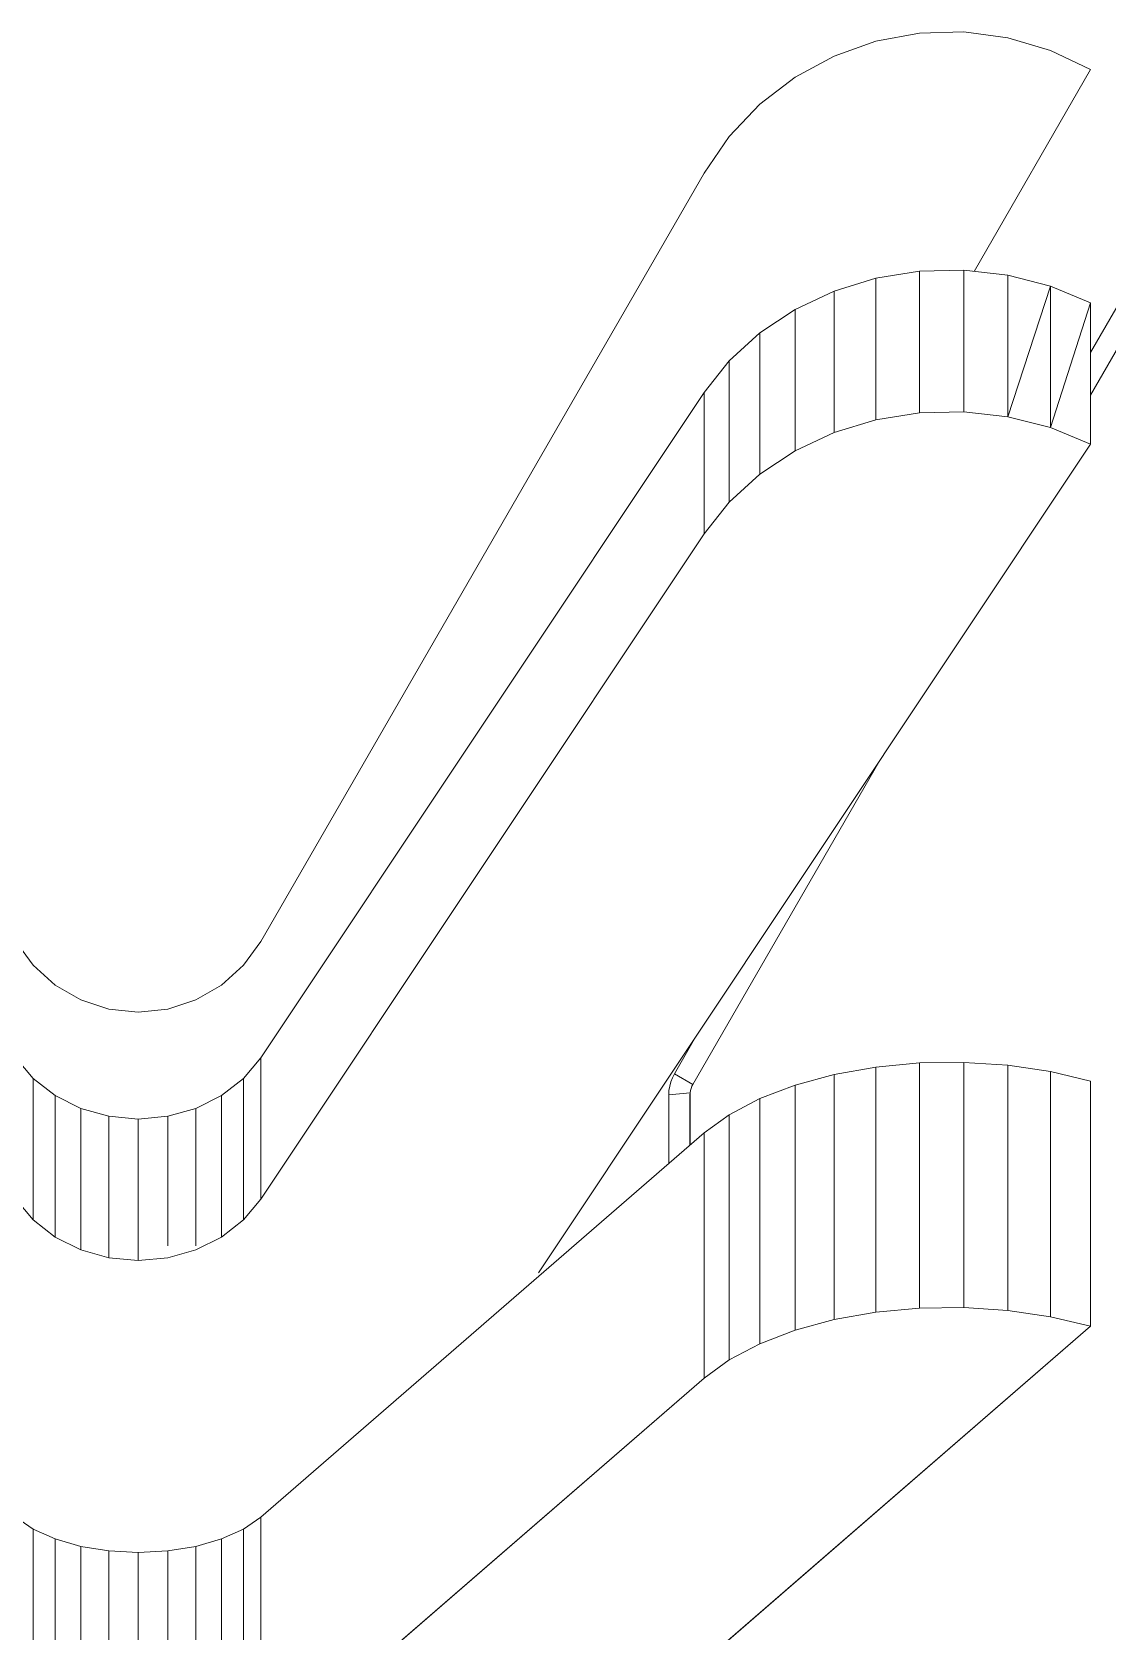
# Model space of a CAD drawing. Header units: centimetres. Extents: x 710 to 12582, y -437 to 1921.
# Drawn here: x 3517.56 to 3523.95, y 177.49 to 186.98 of the extents above; entities that cross this region are included whole.
import ezdxf

# ---------------------------------------------------------------- set-up
doc = ezdxf.new("R2010")
doc.units = ezdxf.units.CM
doc.layers.add('G-IMPT', color=7, linetype='Continuous', lineweight=9)
doc.layers.add('M-EQPM', color=7, linetype='Continuous', lineweight=9)

# ---------------------------------------------------------------- blocks, each defined once
blk = doc.blocks.new('EQ-01-014 - EQ-01-014_dwg_Agrupar_86-1513471-Sección 4')
at = {"layer": 'G-IMPT'}
for p, q in [((3522.3273, 186.8395), (3522.5758, 186.9275)), ((3522.3273, 186.8395), (3522.5758, 186.9275)), ((3522.5758, 186.9275), (3522.835, 186.9756)), ((3522.5758, 186.9275), (3522.835, 186.9756)), ((3522.835, 186.9756), (3523.0985, 186.9825)), ((3523.0985, 186.9825), (3522.835, 186.9756)), ((3523.0985, 186.9825), (3523.3599, 186.9481)), ((3523.3599, 186.9481), (3523.0985, 186.9825)), ((3523.0985, 186.9825), (3523.3599, 186.9481)), ((3523.3599, 186.9481), (3523.6126, 186.8732)), ((3523.6126, 186.8732), (3523.3599, 186.9481)), ((3523.3599, 186.9481), (3523.6126, 186.8732)), ((3522.0956, 186.7137), (3522.3273, 186.8395)), ((3522.0956, 186.7137), (3522.3273, 186.8395)), ((3523.8506, 186.7597), (3523.6126, 186.8732)), ((3523.8506, 186.7597), (3523.6126, 186.8732)), ((3523.6126, 186.8732), (3523.8506, 186.7597)), ((3523.8506, 186.7597), (3523.6126, 186.8732)), ((3521.8864, 186.5532), (3522.0956, 186.7137)), ((3521.8864, 186.5532), (3522.0956, 186.7137)), ((3523.159, 185.5619), (3523.8506, 186.7597)), ((3523.8506, 186.7597), (3523.159, 185.5619)), ((3521.705, 186.362), (3521.8864, 186.5532)), ((3521.8864, 186.5532), (3521.705, 186.362)), ((3521.5557, 186.1448), (3521.705, 186.362)), ((3521.5557, 186.1448), (3521.705, 186.362)), ((3518.9231, 181.5851), (3521.5557, 186.1448)), ((3518.9231, 181.5851), (3521.5557, 186.1448)), ((3517.4682, 181.5851), (3517.5714, 181.443)), ((3518.8199, 181.443), (3518.9231, 181.5851)), ((3518.8199, 181.443), (3518.9231, 181.5851)), ((3517.5714, 181.443), (3517.7019, 181.3255)), ((3518.6894, 181.3255), (3518.8199, 181.443)), ((3518.6894, 181.3255), (3518.8199, 181.443)), ((3517.7019, 181.3255), (3517.854, 181.2377)), ((3518.5373, 181.2377), (3518.6894, 181.3255)), ((3518.5373, 181.2377), (3518.6894, 181.3255)), ((3517.854, 181.2377), (3518.021, 181.1834)), ((3518.3703, 181.1834), (3518.5373, 181.2377)), ((3518.3703, 181.1834), (3518.5373, 181.2377)), ((3518.021, 181.1834), (3518.1956, 181.1651)), ((3518.1956, 181.1651), (3518.3703, 181.1834))]:
    blk.add_line(p, q, dxfattribs=at)
at = {"layer": 'G-IMPT', "flags": 128}
for points in [[(3523.159, 185.5619), (3523.8506, 186.7597), (3523.6126, 186.8732), (3523.3599, 186.9481), (3523.0985, 186.9825), (3522.835, 186.9756), (3522.5758, 186.9275), (3522.3273, 186.8395), (3522.0956, 186.7137), (3521.8864, 186.5532), (3521.705, 186.362), (3521.5557, 186.1448), (3518.9231, 181.5851), (3518.8199, 181.443), (3518.6894, 181.3255), (3518.5373, 181.2377), (3518.3703, 181.1834), (3518.1956, 181.1651), (3518.021, 181.1834), (3517.854, 181.2377), (3517.7019, 181.3255), (3517.5714, 181.443), (3517.4682, 181.5851)], [(3523.6126, 186.8732), (3523.3599, 186.9481), (3523.0985, 186.9825)], [(3523.0985, 186.9825), (3523.3599, 186.9481), (3523.6126, 186.8732), (3523.8506, 186.7597)], [(3514.8356, 186.1448), (3517.4682, 181.5851), (3517.5714, 181.443), (3517.7019, 181.3255)], [(3518.3703, 181.1834), (3518.1956, 181.1651), (3518.021, 181.1834), (3517.854, 181.2377), (3517.7019, 181.3255)]]:
    blk.add_lwpolyline(points, dxfattribs=at)
blk = doc.blocks.new('EQ-01-014 - EQ-01-014_dwg_Agrupar_88-1513473-Sección 4')
at = {"layer": 'G-IMPT'}
for p, q in [((3523.0985, 186.9825), (3523.3599, 186.9481)), ((3523.3599, 186.9481), (3523.0985, 186.9825)), ((3523.0985, 186.9825), (3523.3599, 186.9481)), ((3523.3599, 186.9481), (3523.6126, 186.8732)), ((3523.6126, 186.8732), (3523.3599, 186.9481)), ((3523.3599, 186.9481), (3523.6126, 186.8732)), ((3523.8506, 186.7597), (3523.6126, 186.8732)), ((3523.8506, 186.7597), (3523.6126, 186.8732)), ((3523.6126, 186.8732), (3523.8506, 186.7597)), ((3523.8506, 186.7597), (3523.6126, 186.8732))]:
    blk.add_line(p, q, dxfattribs=at)
at = {"layer": 'G-IMPT', "flags": 128}
for points in [[(3523.8506, 186.7597), (3523.6126, 186.8732), (3523.3599, 186.9481), (3523.0985, 186.9825)], [(3523.6126, 186.8732), (3523.3599, 186.9481), (3523.0985, 186.9825)], [(3523.0985, 186.9825), (3523.3599, 186.9481), (3523.6126, 186.8732), (3523.8506, 186.7597)]]:
    blk.add_lwpolyline(points, dxfattribs=at)
blk = doc.blocks.new('EQ-01-014 - EQ-01-014_dwg_Agrupar_90-1513475-Sección 4')
at = {"layer": 'G-IMPT'}
for p, q in [((3523.0985, 186.9825), (3523.3599, 186.9481)), ((3523.3599, 186.9481), (3523.0985, 186.9825)), ((3523.0985, 186.9825), (3523.3599, 186.9481)), ((3523.3599, 186.9481), (3523.6126, 186.8732)), ((3523.6126, 186.8732), (3523.3599, 186.9481)), ((3523.3599, 186.9481), (3523.6126, 186.8732)), ((3523.8506, 186.7597), (3523.6126, 186.8732)), ((3523.8506, 186.7597), (3523.6126, 186.8732)), ((3523.6126, 186.8732), (3523.8506, 186.7597)), ((3523.8506, 186.7597), (3523.6126, 186.8732))]:
    blk.add_line(p, q, dxfattribs=at)
at = {"layer": 'G-IMPT', "flags": 128}
for points in [[(3523.8506, 186.7597), (3523.6126, 186.8732), (3523.3599, 186.9481), (3523.0985, 186.9825)], [(3523.6126, 186.8732), (3523.3599, 186.9481), (3523.0985, 186.9825)], [(3523.0985, 186.9825), (3523.3599, 186.9481), (3523.6126, 186.8732), (3523.8506, 186.7597)]]:
    blk.add_lwpolyline(points, dxfattribs=at)
blk = doc.blocks.new('EQ-01-014 - EQ-01-014_dwg_Agrupar_92-1513477-Sección 4')
at = {"layer": 'G-IMPT'}
for p, q in [((3523.0985, 186.9825), (3523.3599, 186.9481)), ((3523.3599, 186.9481), (3523.0985, 186.9825)), ((3523.0985, 186.9825), (3523.3599, 186.9481)), ((3523.3599, 186.9481), (3523.6126, 186.8732)), ((3523.6126, 186.8732), (3523.3599, 186.9481)), ((3523.3599, 186.9481), (3523.6126, 186.8732)), ((3523.8506, 186.7597), (3523.6126, 186.8732)), ((3523.8506, 186.7597), (3523.6126, 186.8732)), ((3523.6126, 186.8732), (3523.8506, 186.7597)), ((3523.8506, 186.7597), (3523.6126, 186.8732))]:
    blk.add_line(p, q, dxfattribs=at)
at = {"layer": 'G-IMPT', "flags": 128}
for points in [[(3523.8506, 186.7597), (3523.6126, 186.8732), (3523.3599, 186.9481), (3523.0985, 186.9825)], [(3523.6126, 186.8732), (3523.3599, 186.9481), (3523.0985, 186.9825)], [(3523.0985, 186.9825), (3523.3599, 186.9481), (3523.6126, 186.8732), (3523.8506, 186.7597)]]:
    blk.add_lwpolyline(points, dxfattribs=at)
blk = doc.blocks.new('EQ-01-014 - EQ-01-014_dwg_Agrupar_94-1513479-Sección 4')
at = {"layer": 'G-IMPT'}
for p, q in [((3523.0985, 186.9825), (3523.3599, 186.9481)), ((3523.3599, 186.9481), (3523.0985, 186.9825)), ((3523.0985, 186.9825), (3523.3599, 186.9481)), ((3523.3599, 186.9481), (3523.6126, 186.8732)), ((3523.6126, 186.8732), (3523.3599, 186.9481)), ((3523.3599, 186.9481), (3523.6126, 186.8732)), ((3523.8506, 186.7597), (3523.6126, 186.8732)), ((3523.8506, 186.7597), (3523.6126, 186.8732)), ((3523.6126, 186.8732), (3523.8506, 186.7597)), ((3523.8506, 186.7597), (3523.6126, 186.8732))]:
    blk.add_line(p, q, dxfattribs=at)
at = {"layer": 'G-IMPT', "flags": 128}
for points in [[(3523.8506, 186.7597), (3523.6126, 186.8732), (3523.3599, 186.9481), (3523.0985, 186.9825)], [(3523.6126, 186.8732), (3523.3599, 186.9481), (3523.0985, 186.9825)], [(3523.0985, 186.9825), (3523.3599, 186.9481), (3523.6126, 186.8732), (3523.8506, 186.7597)]]:
    blk.add_lwpolyline(points, dxfattribs=at)
blk = doc.blocks.new('EQ-01-014 - EQ-01-014_dwg_Agrupar_96-1513481-Sección 4')
at = {"layer": 'G-IMPT'}
for p, q in [((3523.0985, 186.9825), (3523.3599, 186.9481)), ((3523.3599, 186.9481), (3523.0985, 186.9825)), ((3523.0985, 186.9825), (3523.3599, 186.9481)), ((3523.3599, 186.9481), (3523.6126, 186.8732)), ((3523.6126, 186.8732), (3523.3599, 186.9481)), ((3523.3599, 186.9481), (3523.6126, 186.8732)), ((3523.8506, 186.7597), (3523.6126, 186.8732)), ((3523.8506, 186.7597), (3523.6126, 186.8732)), ((3523.6126, 186.8732), (3523.8506, 186.7597)), ((3523.8506, 186.7597), (3523.6126, 186.8732))]:
    blk.add_line(p, q, dxfattribs=at)
at = {"layer": 'G-IMPT', "flags": 128}
for points in [[(3523.8506, 186.7597), (3523.6126, 186.8732), (3523.3599, 186.9481), (3523.0985, 186.9825)], [(3523.6126, 186.8732), (3523.3599, 186.9481), (3523.0985, 186.9825)], [(3523.0985, 186.9825), (3523.3599, 186.9481), (3523.6126, 186.8732), (3523.8506, 186.7597)]]:
    blk.add_lwpolyline(points, dxfattribs=at)
blk = doc.blocks.new('EQ-01-014 - EQ-01-014_dwg_Agrupar_98-1513483-Sección 4')
at = {"layer": 'G-IMPT'}
for p, q in [((3523.0985, 186.9825), (3523.3599, 186.9481)), ((3523.3599, 186.9481), (3523.0985, 186.9825)), ((3523.0985, 186.9825), (3523.3599, 186.9481)), ((3523.3599, 186.9481), (3523.6126, 186.8732)), ((3523.6126, 186.8732), (3523.3599, 186.9481)), ((3523.3599, 186.9481), (3523.6126, 186.8732)), ((3523.8506, 186.7597), (3523.6126, 186.8732)), ((3523.8506, 186.7597), (3523.6126, 186.8732)), ((3523.6126, 186.8732), (3523.8506, 186.7597)), ((3523.8506, 186.7597), (3523.6126, 186.8732))]:
    blk.add_line(p, q, dxfattribs=at)
at = {"layer": 'G-IMPT', "flags": 128}
for points in [[(3523.8506, 186.7597), (3523.6126, 186.8732), (3523.3599, 186.9481), (3523.0985, 186.9825)], [(3523.6126, 186.8732), (3523.3599, 186.9481), (3523.0985, 186.9825)], [(3523.0985, 186.9825), (3523.3599, 186.9481), (3523.6126, 186.8732), (3523.8506, 186.7597)]]:
    blk.add_lwpolyline(points, dxfattribs=at)
blk = doc.blocks.new('EQ-01-014 - EQ-01-014_dwg_Agrupar_100-1513485-Sección 4')
at = {"layer": 'G-IMPT'}
for p, q in [((3523.0985, 186.9825), (3523.3599, 186.9481)), ((3523.3599, 186.9481), (3523.0985, 186.9825)), ((3523.0985, 186.9825), (3523.3599, 186.9481)), ((3523.3599, 186.9481), (3523.6126, 186.8732)), ((3523.6126, 186.8732), (3523.3599, 186.9481)), ((3523.3599, 186.9481), (3523.6126, 186.8732)), ((3523.8506, 186.7597), (3523.6126, 186.8732)), ((3523.8506, 186.7597), (3523.6126, 186.8732)), ((3523.6126, 186.8732), (3523.8506, 186.7597)), ((3523.8506, 186.7597), (3523.6126, 186.8732))]:
    blk.add_line(p, q, dxfattribs=at)
at = {"layer": 'G-IMPT', "flags": 128}
for points in [[(3523.8506, 186.7597), (3523.6126, 186.8732), (3523.3599, 186.9481), (3523.0985, 186.9825)], [(3523.6126, 186.8732), (3523.3599, 186.9481), (3523.0985, 186.9825)], [(3523.0985, 186.9825), (3523.3599, 186.9481), (3523.6126, 186.8732), (3523.8506, 186.7597)]]:
    blk.add_lwpolyline(points, dxfattribs=at)
blk = doc.blocks.new('EQ-01-014 - EQ-01-014_dwg_Agrupar_102-1513487-Sección 4')
at = {"layer": 'G-IMPT'}
for p, q in [((3523.0985, 186.9825), (3523.3599, 186.9481)), ((3523.3599, 186.9481), (3523.0985, 186.9825)), ((3523.0985, 186.9825), (3523.3599, 186.9481)), ((3523.3599, 186.9481), (3523.6126, 186.8732)), ((3523.6126, 186.8732), (3523.3599, 186.9481)), ((3523.3599, 186.9481), (3523.6126, 186.8732)), ((3523.8506, 186.7597), (3523.6126, 186.8732)), ((3523.8506, 186.7597), (3523.6126, 186.8732)), ((3523.6126, 186.8732), (3523.8506, 186.7597)), ((3523.8506, 186.7597), (3523.6126, 186.8732))]:
    blk.add_line(p, q, dxfattribs=at)
at = {"layer": 'G-IMPT', "flags": 128}
for points in [[(3523.8506, 186.7597), (3523.6126, 186.8732), (3523.3599, 186.9481), (3523.0985, 186.9825)], [(3523.6126, 186.8732), (3523.3599, 186.9481), (3523.0985, 186.9825)], [(3523.0985, 186.9825), (3523.3599, 186.9481), (3523.6126, 186.8732), (3523.8506, 186.7597)]]:
    blk.add_lwpolyline(points, dxfattribs=at)
blk = doc.blocks.new('EQ-01-014 - EQ-01-014_dwg_Agrupar_104-1513489-Sección 4')
at = {"layer": 'G-IMPT'}
for p, q in [((3523.0985, 186.9825), (3523.3599, 186.9481)), ((3523.3599, 186.9481), (3523.0985, 186.9825)), ((3523.0985, 186.9825), (3523.3599, 186.9481)), ((3523.3599, 186.9481), (3523.6126, 186.8732)), ((3523.6126, 186.8732), (3523.3599, 186.9481)), ((3523.3599, 186.9481), (3523.6126, 186.8732)), ((3523.8506, 186.7597), (3523.6126, 186.8732)), ((3523.8506, 186.7597), (3523.6126, 186.8732)), ((3523.6126, 186.8732), (3523.8506, 186.7597)), ((3523.8506, 186.7597), (3523.6126, 186.8732))]:
    blk.add_line(p, q, dxfattribs=at)
at = {"layer": 'G-IMPT', "flags": 128}
for points in [[(3523.8506, 186.7597), (3523.6126, 186.8732), (3523.3599, 186.9481), (3523.0985, 186.9825)], [(3523.6126, 186.8732), (3523.3599, 186.9481), (3523.0985, 186.9825)], [(3523.0985, 186.9825), (3523.3599, 186.9481), (3523.6126, 186.8732), (3523.8506, 186.7597)]]:
    blk.add_lwpolyline(points, dxfattribs=at)
blk = doc.blocks.new('EQ-01-014 - EQ-01-014_dwg_Agrupar_106-1513491-Sección 4')
at = {"layer": 'G-IMPT'}
for p, q in [((3523.0985, 186.9825), (3523.3599, 186.9481)), ((3523.3599, 186.9481), (3523.0985, 186.9825)), ((3523.0985, 186.9825), (3523.3599, 186.9481)), ((3523.3599, 186.9481), (3523.6126, 186.8732)), ((3523.6126, 186.8732), (3523.3599, 186.9481)), ((3523.3599, 186.9481), (3523.6126, 186.8732)), ((3523.8506, 186.7597), (3523.6126, 186.8732)), ((3523.8506, 186.7597), (3523.6126, 186.8732)), ((3523.6126, 186.8732), (3523.8506, 186.7597)), ((3523.8506, 186.7597), (3523.6126, 186.8732))]:
    blk.add_line(p, q, dxfattribs=at)
at = {"layer": 'G-IMPT', "flags": 128}
for points in [[(3523.8506, 186.7597), (3523.6126, 186.8732), (3523.3599, 186.9481), (3523.0985, 186.9825)], [(3523.6126, 186.8732), (3523.3599, 186.9481), (3523.0985, 186.9825)], [(3523.0985, 186.9825), (3523.3599, 186.9481), (3523.6126, 186.8732), (3523.8506, 186.7597)]]:
    blk.add_lwpolyline(points, dxfattribs=at)
blk = doc.blocks.new('EQ-01-014 - EQ-01-014_dwg_Agrupar_108-1513493-Sección 4')
at = {"layer": 'G-IMPT'}
for p, q in [((3523.0985, 186.9825), (3523.3599, 186.9481)), ((3523.3599, 186.9481), (3523.0985, 186.9825)), ((3523.0985, 186.9825), (3523.3599, 186.9481)), ((3523.3599, 186.9481), (3523.6126, 186.8732)), ((3523.6126, 186.8732), (3523.3599, 186.9481)), ((3523.3599, 186.9481), (3523.6126, 186.8732)), ((3523.8506, 186.7597), (3523.6126, 186.8732)), ((3523.8506, 186.7597), (3523.6126, 186.8732)), ((3523.6126, 186.8732), (3523.8506, 186.7597)), ((3523.8506, 186.7597), (3523.6126, 186.8732))]:
    blk.add_line(p, q, dxfattribs=at)
at = {"layer": 'G-IMPT', "flags": 128}
for points in [[(3523.8506, 186.7597), (3523.6126, 186.8732), (3523.3599, 186.9481), (3523.0985, 186.9825)], [(3523.6126, 186.8732), (3523.3599, 186.9481), (3523.0985, 186.9825)], [(3523.0985, 186.9825), (3523.3599, 186.9481), (3523.6126, 186.8732), (3523.8506, 186.7597)]]:
    blk.add_lwpolyline(points, dxfattribs=at)
blk = doc.blocks.new('EQ-01-014 - EQ-01-014_dwg_Agrupar_110-1513495-Sección 4')
at = {"layer": 'G-IMPT'}
for p, q in [((3523.0985, 186.9825), (3523.3599, 186.9481)), ((3523.3599, 186.9481), (3523.0985, 186.9825)), ((3523.0985, 186.9825), (3523.3599, 186.9481)), ((3523.3599, 186.9481), (3523.6126, 186.8732)), ((3523.6126, 186.8732), (3523.3599, 186.9481)), ((3523.3599, 186.9481), (3523.6126, 186.8732)), ((3523.8506, 186.7597), (3523.6126, 186.8732)), ((3523.8506, 186.7597), (3523.6126, 186.8732)), ((3523.6126, 186.8732), (3523.8506, 186.7597)), ((3523.8506, 186.7597), (3523.6126, 186.8732))]:
    blk.add_line(p, q, dxfattribs=at)
at = {"layer": 'G-IMPT', "flags": 128}
for points in [[(3523.8506, 186.7597), (3523.6126, 186.8732), (3523.3599, 186.9481), (3523.0985, 186.9825)], [(3523.6126, 186.8732), (3523.3599, 186.9481), (3523.0985, 186.9825)], [(3523.0985, 186.9825), (3523.3599, 186.9481), (3523.6126, 186.8732), (3523.8506, 186.7597)]]:
    blk.add_lwpolyline(points, dxfattribs=at)
blk = doc.blocks.new('EQ-01-014 - EQ-01-014_dwg_Agrupar_112-1513497-Sección 4')
at = {"layer": 'G-IMPT'}
for p, q in [((3523.0985, 186.9825), (3523.3599, 186.9481)), ((3523.3599, 186.9481), (3523.0985, 186.9825)), ((3523.0985, 186.9825), (3523.3599, 186.9481)), ((3523.3599, 186.9481), (3523.6126, 186.8732)), ((3523.6126, 186.8732), (3523.3599, 186.9481)), ((3523.3599, 186.9481), (3523.6126, 186.8732)), ((3523.8506, 186.7597), (3523.6126, 186.8732)), ((3523.8506, 186.7597), (3523.6126, 186.8732)), ((3523.6126, 186.8732), (3523.8506, 186.7597)), ((3523.8506, 186.7597), (3523.6126, 186.8732))]:
    blk.add_line(p, q, dxfattribs=at)
at = {"layer": 'G-IMPT', "flags": 128}
for points in [[(3523.8506, 186.7597), (3523.6126, 186.8732), (3523.3599, 186.9481), (3523.0985, 186.9825)], [(3523.6126, 186.8732), (3523.3599, 186.9481), (3523.0985, 186.9825)], [(3523.0985, 186.9825), (3523.3599, 186.9481), (3523.6126, 186.8732), (3523.8506, 186.7597)]]:
    blk.add_lwpolyline(points, dxfattribs=at)
blk = doc.blocks.new('EQ-01-014 - EQ-01-014_dwg_Agrupar_114-1513499-Sección 4')
at = {"layer": 'G-IMPT'}
for p, q in [((3523.0985, 186.9825), (3523.3599, 186.9481)), ((3523.3599, 186.9481), (3523.0985, 186.9825)), ((3523.0985, 186.9825), (3523.3599, 186.9481)), ((3523.3599, 186.9481), (3523.6126, 186.8732)), ((3523.6126, 186.8732), (3523.3599, 186.9481)), ((3523.3599, 186.9481), (3523.6126, 186.8732)), ((3523.8506, 186.7597), (3523.6126, 186.8732)), ((3523.8506, 186.7597), (3523.6126, 186.8732)), ((3523.6126, 186.8732), (3523.8506, 186.7597)), ((3523.8506, 186.7597), (3523.6126, 186.8732))]:
    blk.add_line(p, q, dxfattribs=at)
at = {"layer": 'G-IMPT', "flags": 128}
for points in [[(3523.8506, 186.7597), (3523.6126, 186.8732), (3523.3599, 186.9481), (3523.0985, 186.9825)], [(3523.6126, 186.8732), (3523.3599, 186.9481), (3523.0985, 186.9825)], [(3523.0985, 186.9825), (3523.3599, 186.9481), (3523.6126, 186.8732), (3523.8506, 186.7597)]]:
    blk.add_lwpolyline(points, dxfattribs=at)
blk = doc.blocks.new('EQ-01-014 - EQ-01-014_dwg_Agrupar_116-1513501-Sección 4')
at = {"layer": 'G-IMPT'}
for p, q in [((3523.0985, 186.9825), (3523.3599, 186.9481)), ((3523.3599, 186.9481), (3523.0985, 186.9825)), ((3523.0985, 186.9825), (3523.3599, 186.9481)), ((3523.3599, 186.9481), (3523.6126, 186.8732)), ((3523.6126, 186.8732), (3523.3599, 186.9481)), ((3523.3599, 186.9481), (3523.6126, 186.8732)), ((3523.8506, 186.7597), (3523.6126, 186.8732)), ((3523.8506, 186.7597), (3523.6126, 186.8732)), ((3523.6126, 186.8732), (3523.8506, 186.7597)), ((3523.8506, 186.7597), (3523.6126, 186.8732))]:
    blk.add_line(p, q, dxfattribs=at)
at = {"layer": 'G-IMPT', "flags": 128}
for points in [[(3523.8506, 186.7597), (3523.6126, 186.8732), (3523.3599, 186.9481), (3523.0985, 186.9825)], [(3523.6126, 186.8732), (3523.3599, 186.9481), (3523.0985, 186.9825)], [(3523.0985, 186.9825), (3523.3599, 186.9481), (3523.6126, 186.8732), (3523.8506, 186.7597)]]:
    blk.add_lwpolyline(points, dxfattribs=at)
blk = doc.blocks.new('EQ-01-014 - EQ-01-014_dwg_Agrupar_118-1513503-Sección 4')
at = {"layer": 'G-IMPT'}
for p, q in [((3523.0985, 186.9825), (3523.3599, 186.9481)), ((3523.3599, 186.9481), (3523.0985, 186.9825)), ((3523.0985, 186.9825), (3523.3599, 186.9481)), ((3523.3599, 186.9481), (3523.6126, 186.8732)), ((3523.6126, 186.8732), (3523.3599, 186.9481)), ((3523.3599, 186.9481), (3523.6126, 186.8732)), ((3523.8506, 186.7597), (3523.6126, 186.8732)), ((3523.8506, 186.7597), (3523.6126, 186.8732)), ((3523.6126, 186.8732), (3523.8506, 186.7597)), ((3523.8506, 186.7597), (3523.6126, 186.8732))]:
    blk.add_line(p, q, dxfattribs=at)
at = {"layer": 'G-IMPT', "flags": 128}
for points in [[(3523.8506, 186.7597), (3523.6126, 186.8732), (3523.3599, 186.9481), (3523.0985, 186.9825)], [(3523.6126, 186.8732), (3523.3599, 186.9481), (3523.0985, 186.9825)], [(3523.0985, 186.9825), (3523.3599, 186.9481), (3523.6126, 186.8732), (3523.8506, 186.7597)]]:
    blk.add_lwpolyline(points, dxfattribs=at)
blk = doc.blocks.new('EQ-01-014 - EQ-01-014_dwg_Agrupar_120-1513505-Sección 4')
at = {"layer": 'G-IMPT'}
for p, q in [((3523.0985, 186.9825), (3523.3599, 186.9481)), ((3523.3599, 186.9481), (3523.0985, 186.9825)), ((3523.0985, 186.9825), (3523.3599, 186.9481)), ((3523.3599, 186.9481), (3523.6126, 186.8732)), ((3523.6126, 186.8732), (3523.3599, 186.9481)), ((3523.3599, 186.9481), (3523.6126, 186.8732)), ((3523.8506, 186.7597), (3523.6126, 186.8732)), ((3523.8506, 186.7597), (3523.6126, 186.8732)), ((3523.6126, 186.8732), (3523.8506, 186.7597)), ((3523.8506, 186.7597), (3523.6126, 186.8732))]:
    blk.add_line(p, q, dxfattribs=at)
at = {"layer": 'G-IMPT', "flags": 128}
for points in [[(3523.8506, 186.7597), (3523.6126, 186.8732), (3523.3599, 186.9481), (3523.0985, 186.9825)], [(3523.6126, 186.8732), (3523.3599, 186.9481), (3523.0985, 186.9825)], [(3523.0985, 186.9825), (3523.3599, 186.9481), (3523.6126, 186.8732), (3523.8506, 186.7597)]]:
    blk.add_lwpolyline(points, dxfattribs=at)
blk = doc.blocks.new('EQ-01-014 - EQ-01-014_dwg_Agrupar_122-1513507-Sección 4')
at = {"layer": 'G-IMPT'}
for p, q in [((3523.0985, 186.9825), (3523.3599, 186.9481)), ((3523.3599, 186.9481), (3523.0985, 186.9825)), ((3523.0985, 186.9825), (3523.3599, 186.9481)), ((3523.3599, 186.9481), (3523.6126, 186.8732)), ((3523.6126, 186.8732), (3523.3599, 186.9481)), ((3523.3599, 186.9481), (3523.6126, 186.8732)), ((3523.8506, 186.7597), (3523.6126, 186.8732)), ((3523.8506, 186.7597), (3523.6126, 186.8732)), ((3523.6126, 186.8732), (3523.8506, 186.7597)), ((3523.8506, 186.7597), (3523.6126, 186.8732))]:
    blk.add_line(p, q, dxfattribs=at)
at = {"layer": 'G-IMPT', "flags": 128}
for points in [[(3523.8506, 186.7597), (3523.6126, 186.8732), (3523.3599, 186.9481), (3523.0985, 186.9825)], [(3523.6126, 186.8732), (3523.3599, 186.9481), (3523.0985, 186.9825)], [(3523.0985, 186.9825), (3523.3599, 186.9481), (3523.6126, 186.8732), (3523.8506, 186.7597)]]:
    blk.add_lwpolyline(points, dxfattribs=at)
blk = doc.blocks.new('EQ-01-014 - EQ-01-014_dwg_Agrupar_124-1513509-Sección 4')
at = {"layer": 'G-IMPT'}
for p, q in [((3523.0985, 186.9825), (3523.3599, 186.9481)), ((3523.3599, 186.9481), (3523.0985, 186.9825)), ((3523.0985, 186.9825), (3523.3599, 186.9481)), ((3523.3599, 186.9481), (3523.6126, 186.8732)), ((3523.6126, 186.8732), (3523.3599, 186.9481)), ((3523.3599, 186.9481), (3523.6126, 186.8732)), ((3523.8506, 186.7597), (3523.6126, 186.8732)), ((3523.8506, 186.7597), (3523.6126, 186.8732)), ((3523.6126, 186.8732), (3523.8506, 186.7597)), ((3523.8506, 186.7597), (3523.6126, 186.8732))]:
    blk.add_line(p, q, dxfattribs=at)
at = {"layer": 'G-IMPT', "flags": 128}
for points in [[(3523.8506, 186.7597), (3523.6126, 186.8732), (3523.3599, 186.9481), (3523.0985, 186.9825)], [(3523.6126, 186.8732), (3523.3599, 186.9481), (3523.0985, 186.9825)], [(3523.0985, 186.9825), (3523.3599, 186.9481), (3523.6126, 186.8732), (3523.8506, 186.7597)]]:
    blk.add_lwpolyline(points, dxfattribs=at)
blk = doc.blocks.new('EQ-01-014 - EQ-01-014_dwg_Agrupar_126-1513511-Sección 4')
at = {"layer": 'G-IMPT'}
for p, q in [((3523.0985, 186.9825), (3523.3599, 186.9481)), ((3523.3599, 186.9481), (3523.0985, 186.9825)), ((3523.0985, 186.9825), (3523.3599, 186.9481)), ((3523.3599, 186.9481), (3523.6126, 186.8732)), ((3523.6126, 186.8732), (3523.3599, 186.9481)), ((3523.3599, 186.9481), (3523.6126, 186.8732)), ((3523.8506, 186.7597), (3523.6126, 186.8732)), ((3523.8506, 186.7597), (3523.6126, 186.8732)), ((3523.6126, 186.8732), (3523.8506, 186.7597)), ((3523.8506, 186.7597), (3523.6126, 186.8732))]:
    blk.add_line(p, q, dxfattribs=at)
at = {"layer": 'G-IMPT', "flags": 128}
for points in [[(3523.8506, 186.7597), (3523.6126, 186.8732), (3523.3599, 186.9481), (3523.0985, 186.9825)], [(3523.6126, 186.8732), (3523.3599, 186.9481), (3523.0985, 186.9825)], [(3523.0985, 186.9825), (3523.3599, 186.9481), (3523.6126, 186.8732), (3523.8506, 186.7597)]]:
    blk.add_lwpolyline(points, dxfattribs=at)
blk = doc.blocks.new('EQ-01-014 - EQ-01-014_dwg_Agrupar_128-1513513-Sección 4')
at = {"layer": 'G-IMPT'}
for p, q in [((3523.0985, 186.9825), (3523.3599, 186.9481)), ((3523.3599, 186.9481), (3523.0985, 186.9825)), ((3523.0985, 186.9825), (3523.3599, 186.9481)), ((3523.3599, 186.9481), (3523.6126, 186.8732)), ((3523.6126, 186.8732), (3523.3599, 186.9481)), ((3523.3599, 186.9481), (3523.6126, 186.8732)), ((3523.8506, 186.7597), (3523.6126, 186.8732)), ((3523.8506, 186.7597), (3523.6126, 186.8732)), ((3523.6126, 186.8732), (3523.8506, 186.7597)), ((3523.8506, 186.7597), (3523.6126, 186.8732))]:
    blk.add_line(p, q, dxfattribs=at)
at = {"layer": 'G-IMPT', "flags": 128}
for points in [[(3523.8506, 186.7597), (3523.6126, 186.8732), (3523.3599, 186.9481), (3523.0985, 186.9825)], [(3523.6126, 186.8732), (3523.3599, 186.9481), (3523.0985, 186.9825)], [(3523.0985, 186.9825), (3523.3599, 186.9481), (3523.6126, 186.8732), (3523.8506, 186.7597)]]:
    blk.add_lwpolyline(points, dxfattribs=at)
blk = doc.blocks.new('EQ-01-014 - EQ-01-014_dwg_Agrupar_130-1513515-Sección 4')
at = {"layer": 'G-IMPT'}
for p, q in [((3523.0985, 186.9825), (3523.3599, 186.9481)), ((3523.3599, 186.9481), (3523.0985, 186.9825)), ((3523.0985, 186.9825), (3523.3599, 186.9481)), ((3523.3599, 186.9481), (3523.6126, 186.8732)), ((3523.6126, 186.8732), (3523.3599, 186.9481)), ((3523.3599, 186.9481), (3523.6126, 186.8732)), ((3523.8506, 186.7597), (3523.6126, 186.8732)), ((3523.8506, 186.7597), (3523.6126, 186.8732)), ((3523.6126, 186.8732), (3523.8506, 186.7597)), ((3523.8506, 186.7597), (3523.6126, 186.8732))]:
    blk.add_line(p, q, dxfattribs=at)
at = {"layer": 'G-IMPT', "flags": 128}
for points in [[(3523.8506, 186.7597), (3523.6126, 186.8732), (3523.3599, 186.9481), (3523.0985, 186.9825)], [(3523.6126, 186.8732), (3523.3599, 186.9481), (3523.0985, 186.9825)], [(3523.0985, 186.9825), (3523.3599, 186.9481), (3523.6126, 186.8732), (3523.8506, 186.7597)]]:
    blk.add_lwpolyline(points, dxfattribs=at)
blk = doc.blocks.new('EQ-01-014 - EQ-01-014_dwg_Agrupar_132-1513517-Sección 4')
at = {"layer": 'G-IMPT'}
for p, q in [((3523.0985, 186.9825), (3523.3599, 186.9481)), ((3523.3599, 186.9481), (3523.0985, 186.9825)), ((3523.0985, 186.9825), (3523.3599, 186.9481)), ((3523.3599, 186.9481), (3523.6126, 186.8732)), ((3523.6126, 186.8732), (3523.3599, 186.9481)), ((3523.3599, 186.9481), (3523.6126, 186.8732)), ((3523.8506, 186.7597), (3523.6126, 186.8732)), ((3523.8506, 186.7597), (3523.6126, 186.8732)), ((3523.6126, 186.8732), (3523.8506, 186.7597)), ((3523.8506, 186.7597), (3523.6126, 186.8732))]:
    blk.add_line(p, q, dxfattribs=at)
at = {"layer": 'G-IMPT', "flags": 128}
for points in [[(3523.8506, 186.7597), (3523.6126, 186.8732), (3523.3599, 186.9481), (3523.0985, 186.9825)], [(3523.6126, 186.8732), (3523.3599, 186.9481), (3523.0985, 186.9825)], [(3523.0985, 186.9825), (3523.3599, 186.9481), (3523.6126, 186.8732), (3523.8506, 186.7597)]]:
    blk.add_lwpolyline(points, dxfattribs=at)
blk = doc.blocks.new('EQ-01-014 - EQ-01-014_dwg_Agrupar_134-1513519-Sección 4')
at = {"layer": 'G-IMPT'}
for p, q in [((3523.0985, 186.9825), (3523.3599, 186.9481)), ((3523.3599, 186.9481), (3523.0985, 186.9825)), ((3523.0985, 186.9825), (3523.3599, 186.9481)), ((3523.3599, 186.9481), (3523.6126, 186.8732)), ((3523.6126, 186.8732), (3523.3599, 186.9481)), ((3523.3599, 186.9481), (3523.6126, 186.8732)), ((3523.8506, 186.7597), (3523.6126, 186.8732)), ((3523.8506, 186.7597), (3523.6126, 186.8732)), ((3523.6126, 186.8732), (3523.8506, 186.7597)), ((3523.8506, 186.7597), (3523.6126, 186.8732))]:
    blk.add_line(p, q, dxfattribs=at)
at = {"layer": 'G-IMPT', "flags": 128}
for points in [[(3523.8506, 186.7597), (3523.6126, 186.8732), (3523.3599, 186.9481), (3523.0985, 186.9825)], [(3523.6126, 186.8732), (3523.3599, 186.9481), (3523.0985, 186.9825)], [(3523.0985, 186.9825), (3523.3599, 186.9481), (3523.6126, 186.8732), (3523.8506, 186.7597)]]:
    blk.add_lwpolyline(points, dxfattribs=at)
blk = doc.blocks.new('EQ-01-014 - EQ-01-014_dwg_Agrupar_136-1513521-Sección 4')
at = {"layer": 'G-IMPT'}
for p, q in [((3523.0985, 186.9825), (3523.3599, 186.9481)), ((3523.3599, 186.9481), (3523.0985, 186.9825)), ((3523.0985, 186.9825), (3523.3599, 186.9481)), ((3523.3599, 186.9481), (3523.6126, 186.8732)), ((3523.6126, 186.8732), (3523.3599, 186.9481)), ((3523.3599, 186.9481), (3523.6126, 186.8732)), ((3523.8506, 186.7597), (3523.6126, 186.8732)), ((3523.8506, 186.7597), (3523.6126, 186.8732)), ((3523.6126, 186.8732), (3523.8506, 186.7597)), ((3523.8506, 186.7597), (3523.6126, 186.8732))]:
    blk.add_line(p, q, dxfattribs=at)
at = {"layer": 'G-IMPT', "flags": 128}
for points in [[(3523.8506, 186.7597), (3523.6126, 186.8732), (3523.3599, 186.9481), (3523.0985, 186.9825)], [(3523.6126, 186.8732), (3523.3599, 186.9481), (3523.0985, 186.9825)], [(3523.0985, 186.9825), (3523.3599, 186.9481), (3523.6126, 186.8732), (3523.8506, 186.7597)]]:
    blk.add_lwpolyline(points, dxfattribs=at)
blk = doc.blocks.new('EQ-01-014 - EQ-01-014_dwg_Agrupar_138-1513523-Sección 4')
at = {"layer": 'G-IMPT'}
for p, q in [((3523.0985, 186.9825), (3523.3599, 186.9481)), ((3523.0985, 186.9825), (3523.3599, 186.9481)), ((3523.3599, 186.9481), (3523.6126, 186.8732)), ((3523.3599, 186.9481), (3523.6126, 186.8732)), ((3523.8506, 186.7597), (3523.6126, 186.8732)), ((3523.8506, 186.7597), (3523.6126, 186.8732))]:
    blk.add_line(p, q, dxfattribs=at)
at = {"layer": 'G-IMPT', "flags": 128}
blk.add_lwpolyline([(3523.8506, 186.7597), (3523.6126, 186.8732), (3523.3599, 186.9481), (3523.0985, 186.9825)], dxfattribs=at)
blk = doc.blocks.new('EQ-01-014 - EQ-01-014_dwg_Agrupar_260-1513645-Sección 4')
at = {"layer": 'G-IMPT'}
for p, q in [((3522.5758, 185.5212), (3522.835, 185.5628)), ((3522.835, 185.5628), (3523.0985, 185.5688)), ((3522.835, 185.5628), (3522.835, 184.7228)), ((3522.835, 185.5628), (3522.835, 184.7228)), ((3523.0985, 185.5688), (3523.3599, 185.539)), ((3523.0985, 185.5688), (3523.0985, 184.7288)), ((3523.0985, 185.5688), (3523.0985, 184.7288)), ((3522.3273, 185.445), (3522.5758, 185.5212)), ((3522.5758, 185.5212), (3522.5758, 184.6812)), ((3523.3599, 185.539), (3523.6126, 185.4742)), ((3523.3599, 185.539), (3523.3599, 184.699)), ((3523.6126, 185.4742), (3523.3599, 184.699)), ((3523.8506, 185.3759), (3523.6126, 185.4742)), ((3523.6126, 185.4742), (3523.6126, 184.6342)), ((3522.0956, 185.3361), (3522.3273, 185.445)), ((3522.3273, 185.445), (3522.3273, 184.605)), ((3523.8506, 185.3759), (3523.6126, 184.6342)), ((3523.8506, 185.3759), (3523.8506, 184.5359)), ((3521.8864, 185.1971), (3522.0956, 185.3361)), ((3522.0956, 185.3361), (3522.0956, 184.4961)), ((3521.705, 185.0315), (3521.8864, 185.1971)), ((3521.8864, 185.1971), (3521.8864, 184.3571)), ((3521.5556, 184.8434), (3521.705, 185.0315)), ((3521.705, 185.0315), (3521.705, 184.1915)), ((3518.9231, 180.8945), (3521.5556, 184.8434)), ((3521.5556, 184.8434), (3521.5556, 184.0034)), ((3522.5758, 184.6812), (3522.835, 184.7228)), ((3522.835, 184.7228), (3522.5758, 184.6812)), ((3522.835, 184.7228), (3523.0985, 184.7288)), ((3522.835, 184.7228), (3523.0985, 184.7288)), ((3523.0985, 184.7288), (3523.3599, 184.699)), ((3523.0985, 184.7288), (3523.3599, 184.699)), ((3523.0985, 184.7288), (3523.3599, 184.699)), ((3522.3273, 184.605), (3522.5758, 184.6812)), ((3523.3599, 184.699), (3523.6126, 184.6342)), ((3523.6126, 184.6342), (3523.8506, 184.5359)), ((3523.6126, 184.6342), (3523.8506, 184.5359)), ((3520.572, 179.6181), (3523.8506, 184.5359)), ((3523.8506, 184.5359), (3520.572, 179.6181)), ((3522.0956, 184.4961), (3522.3273, 184.605)), ((3521.8864, 184.3571), (3522.0956, 184.4961)), ((3521.8864, 184.3571), (3521.705, 184.1915)), ((3521.5556, 184.0034), (3521.705, 184.1915)), ((3521.705, 184.1915), (3521.5556, 184.0034)), ((3521.5556, 184.0034), (3521.705, 184.1915)), ((3518.9231, 180.0545), (3521.5556, 184.0034)), ((3518.9231, 180.0545), (3521.5556, 184.0034)), ((3517.4682, 180.8945), (3517.5714, 180.7715)), ((3518.8199, 180.7715), (3518.9231, 180.8945)), ((3518.9231, 180.8945), (3518.9231, 180.0545)), ((3518.9231, 180.8945), (3518.9231, 180.0545)), ((3518.9231, 180.0545), (3518.9231, 180.8945)), ((3517.5714, 180.7715), (3517.7019, 180.6698)), ((3517.5714, 180.7715), (3517.5714, 179.9315)), ((3517.5714, 180.7715), (3517.5714, 179.9315)), ((3518.6894, 180.6698), (3518.8199, 180.7715)), ((3518.8199, 180.7715), (3518.8199, 179.9315)), ((3517.7019, 180.6698), (3517.854, 180.5937)), ((3517.7019, 180.6698), (3517.7019, 179.8298)), ((3518.5373, 180.5937), (3518.6894, 180.6698)), ((3518.6894, 180.6698), (3518.6894, 179.8298)), ((3517.854, 180.5937), (3518.021, 180.5467)), ((3517.854, 180.5937), (3517.854, 179.7537)), ((3518.021, 180.5467), (3518.1956, 180.5308)), ((3518.021, 180.5467), (3518.021, 179.7067)), ((3518.1956, 180.5308), (3518.3703, 180.5467)), ((3518.1956, 180.5308), (3518.1956, 179.6908)), ((3518.3703, 180.5467), (3518.5373, 180.5937)), ((3518.3703, 180.5467), (3518.3703, 179.7789)), ((3518.5373, 180.5937), (3518.5373, 179.7789)), ((3517.4682, 180.0545), (3517.5714, 179.9315)), ((3518.8199, 179.9315), (3518.9231, 180.0545)), ((3518.8199, 179.9315), (3518.9231, 180.0545)), ((3517.5714, 179.9315), (3517.7019, 179.8298)), ((3518.6894, 179.8298), (3518.8199, 179.9315)), ((3517.7019, 179.8298), (3517.854, 179.7537)), ((3518.5373, 179.7537), (3518.6894, 179.8298)), ((3517.854, 179.7537), (3518.021, 179.7067)), ((3518.021, 179.7067), (3518.1956, 179.6908)), ((3518.1956, 179.6908), (3518.3703, 179.7067)), ((3518.3703, 179.7067), (3518.5373, 179.7537)), ((3518.5373, 179.7537), (3518.3703, 179.7067))]:
    blk.add_line(p, q, dxfattribs=at)
at = {"layer": 'G-IMPT', "flags": 128}
for points in [[(3517.4682, 180.8945), (3517.5714, 180.7715), (3517.7019, 180.6698), (3517.854, 180.5937), (3518.021, 180.5467), (3518.1956, 180.5308), (3518.3703, 180.5467), (3518.5373, 180.5937), (3518.6894, 180.6698), (3518.8199, 180.7715), (3518.9231, 180.8945), (3521.5556, 184.8434), (3521.705, 185.0315), (3521.705, 184.1915), (3521.8864, 184.3571), (3521.8864, 185.1971)], [(3521.8864, 185.1971), (3521.705, 185.0315), (3521.8864, 185.1971), (3522.0956, 185.3361), (3522.3273, 185.445), (3522.5758, 185.5212), (3522.835, 185.5628), (3523.0985, 185.5688), (3523.3599, 185.539), (3523.6126, 185.4742), (3523.8506, 185.3759)], [(3522.5758, 184.6812), (3522.5758, 185.5212), (3522.835, 185.5628)], [(3523.0985, 184.7288), (3523.0985, 185.5688), (3522.835, 185.5628), (3522.835, 184.7228)], [(3523.3599, 184.699), (3523.3599, 185.539), (3523.0985, 185.5688)], [(3522.5758, 184.6812), (3522.5758, 185.5212), (3522.3273, 185.445), (3522.3273, 184.605), (3522.5758, 184.6812)], [(3523.3599, 184.699), (3523.6126, 184.6342), (3523.3599, 184.699), (3523.6126, 185.4742), (3523.3599, 184.699), (3523.3599, 185.539), (3523.6126, 185.4742), (3523.6126, 184.6342)], [(3523.6126, 184.6342), (3523.8506, 184.5359), (3523.8506, 185.3759), (3523.6126, 184.6342), (3523.8506, 185.3759), (3523.6126, 185.4742), (3523.6126, 184.6342)], [(3523.8506, 185.3759), (3523.8506, 184.5359), (3520.572, 179.6181)], [(3521.5556, 184.0034), (3521.5556, 184.8434), (3521.705, 185.0315), (3521.705, 184.1915)], [(3521.5556, 184.0034), (3521.5556, 184.8434), (3518.9231, 180.8945), (3518.8199, 180.7715), (3518.6894, 180.6698), (3518.6894, 179.8298), (3518.5373, 179.7537)], [(3522.5758, 184.6812), (3522.835, 184.7228), (3523.0985, 184.7288)], [(3521.705, 184.1915), (3521.8864, 184.3571), (3522.0956, 184.4961), (3522.3273, 184.605), (3522.5758, 184.6812)], [(3514.8356, 184.0034), (3517.4682, 180.0545), (3517.5714, 179.9315), (3517.7019, 179.8298), (3517.854, 179.7537), (3518.021, 179.7067), (3518.1956, 179.6908), (3518.3703, 179.7067), (3518.5373, 179.7537), (3518.6894, 179.8298), (3518.8199, 179.9315), (3518.9231, 180.0545), (3521.5556, 184.0034)], [(3517.5714, 179.9315), (3517.5714, 180.7715), (3517.4682, 180.8945), (3517.4682, 180.0545)], [(3517.4682, 180.0545), (3517.5714, 179.9315), (3517.7019, 179.8298), (3517.7019, 180.6698), (3517.5714, 180.7715)], [(3518.3703, 179.7067), (3518.1956, 179.6908), (3518.1956, 180.5308), (3518.1956, 179.6908), (3518.021, 179.7067), (3518.021, 180.5467), (3517.854, 180.5937), (3517.854, 179.7537), (3518.021, 179.7067), (3518.021, 180.5467), (3518.1956, 180.5308), (3518.3703, 180.5467), (3518.5373, 180.5937), (3518.6894, 180.6698), (3518.6894, 179.8298), (3518.8199, 179.9315)]]:
    blk.add_lwpolyline(points, dxfattribs=at)
for points in [[(3522.3273, 185.445), (3522.0956, 185.3361), (3522.0956, 184.4961), (3521.8864, 184.3571), (3521.8864, 185.1971), (3522.0956, 185.3361), (3522.0956, 184.4961), (3522.3273, 184.605)], [(3518.8199, 179.9315), (3518.8199, 180.7715)], [(3517.7019, 180.6698), (3517.7019, 179.8298), (3517.854, 179.7537), (3517.854, 180.5937)], [(3518.3703, 179.7789), (3518.3703, 180.5467)], [(3518.5373, 179.7789), (3518.5373, 180.5937)]]:
    blk.add_lwpolyline(points, close=True, dxfattribs=at)
blk = doc.blocks.new('EQ-01-014 - EQ-01-014_dwg_Agrupar_261-1513646-Sección 4')
at = {"layer": 'G-IMPT'}
for p, q in [((3522.3273, 180.7952), (3522.5758, 180.8392)), ((3522.5758, 180.8392), (3522.835, 180.8632)), ((3522.5758, 180.8392), (3522.5758, 179.3843)), ((3522.835, 180.8632), (3523.0985, 180.8667)), ((3522.835, 180.8632), (3522.835, 179.4083)), ((3523.3599, 180.8495), (3523.0985, 180.8667)), ((3523.0985, 180.8667), (3523.0985, 179.4118)), ((3523.6126, 180.8121), (3523.3599, 180.8495)), ((3523.3599, 180.8495), (3523.3599, 179.3946)), ((3521.8864, 180.6521), (3522.0956, 180.7323)), ((3522.0956, 180.7323), (3522.3273, 180.7952)), ((3522.0956, 180.7323), (3522.0956, 179.2774)), ((3522.3273, 180.7952), (3522.3273, 179.3403)), ((3522.3273, 179.3403), (3522.3273, 180.7952)), ((3523.8506, 180.7553), (3523.6126, 180.8121)), ((3523.6126, 180.8121), (3523.6126, 179.3571)), ((3523.6126, 180.8121), (3523.6126, 179.3571)), ((3523.8506, 180.7553), (3523.8506, 179.3004)), ((3521.705, 180.5565), (3521.8864, 180.6521)), ((3521.8864, 180.6521), (3521.8864, 179.1972)), ((3521.5556, 180.4478), (3521.705, 180.5565)), ((3521.705, 180.5565), (3521.705, 179.1015)), ((3518.9231, 178.168), (3521.5556, 180.4478)), ((3521.5556, 180.4478), (3521.5556, 178.9929)), ((3522.5758, 179.3843), (3522.835, 179.4083)), ((3523.0985, 179.4118), (3522.835, 179.4083)), ((3523.0985, 179.4118), (3523.3599, 179.3946)), ((3523.3599, 179.3946), (3523.6126, 179.3571)), ((3519.0357, 175.1305), (3523.8506, 179.3004)), ((3522.0956, 179.2774), (3522.3273, 179.3403)), ((3522.0956, 179.2774), (3522.3273, 179.3403)), ((3522.0956, 179.2774), (3522.3273, 179.3403)), ((3522.5758, 179.3843), (3522.3273, 179.3403)), ((3522.3273, 179.3403), (3522.5758, 179.3843)), ((3522.3273, 179.3403), (3522.5758, 179.3843)), ((3523.8506, 179.3004), (3523.6126, 179.3571)), ((3521.8864, 179.1972), (3522.0956, 179.2774)), ((3521.8864, 179.1972), (3522.0956, 179.2774)), ((3521.8864, 179.1972), (3521.705, 179.1015)), ((3521.705, 179.1015), (3521.8864, 179.1972)), ((3521.5556, 178.9929), (3521.705, 179.1015)), ((3521.705, 179.1015), (3521.5556, 178.9929)), ((3521.5556, 178.9929), (3521.705, 179.1015)), ((3518.9231, 176.7131), (3521.5556, 178.9929)), ((3517.5714, 178.097), (3517.4682, 178.168)), ((3518.8199, 178.097), (3518.9231, 178.168)), ((3518.9231, 178.168), (3518.9231, 176.7131)), ((3517.5714, 178.097), (3517.7019, 178.0382)), ((3517.5714, 178.097), (3517.5714, 176.642)), ((3518.8199, 178.097), (3518.6894, 178.0382)), ((3518.8199, 178.097), (3518.8199, 176.642)), ((3517.7019, 178.0382), (3517.854, 177.9943)), ((3517.7019, 178.0382), (3517.7019, 176.5833)), ((3517.854, 177.9943), (3518.021, 177.9672)), ((3517.854, 177.9943), (3517.854, 176.5394)), ((3518.021, 177.9672), (3518.1956, 177.958)), ((3518.021, 177.9672), (3518.021, 176.5123)), ((3518.1956, 177.958), (3518.3703, 177.9672)), ((3518.5373, 177.9943), (3518.3703, 177.9672)), ((3518.3703, 177.9672), (3518.3703, 176.5123)), ((3518.6894, 178.0382), (3518.5373, 177.9943)), ((3518.5373, 177.9943), (3518.5373, 176.5394)), ((3518.6894, 178.0382), (3518.6894, 176.5833)), ((3518.1956, 177.958), (3518.1956, 176.5031))]:
    blk.add_line(p, q, dxfattribs=at)
at = {"layer": 'G-IMPT', "flags": 128}
for points in [[(3517.4682, 178.168), (3517.5714, 178.097), (3517.7019, 178.0382), (3517.854, 177.9943), (3518.021, 177.9672), (3518.1956, 177.958), (3518.3703, 177.9672), (3518.5373, 177.9943), (3518.6894, 178.0382), (3518.8199, 178.097), (3518.9231, 178.168), (3521.5556, 180.4478), (3521.705, 180.5565), (3521.705, 179.1015)], [(3521.8864, 180.6521), (3521.705, 180.5565), (3521.8864, 180.6521), (3522.0956, 180.7323), (3522.3273, 180.7952), (3522.5758, 180.8392), (3522.835, 180.8632), (3523.0985, 180.8667), (3523.3599, 180.8495), (3523.6126, 180.8121), (3523.8506, 180.7553)], [(3522.835, 180.8632), (3522.5758, 180.8392), (3522.5758, 179.3843), (3522.5758, 180.8392), (3522.3273, 180.7952), (3522.3273, 179.3403)], [(3522.5758, 179.3843), (3522.835, 179.4083), (3522.835, 180.8632)], [(3523.0985, 180.8667), (3523.0985, 179.4118), (3523.0985, 180.8667), (3522.835, 180.8632), (3522.835, 179.4083), (3523.0985, 179.4118)], [(3523.0985, 179.4118), (3523.3599, 179.3946), (3523.3599, 180.8495), (3523.0985, 180.8667)], [(3523.6126, 179.3571), (3523.3599, 179.3946), (3523.3599, 180.8495), (3523.6126, 180.8121)], [(3522.3273, 180.7952), (3522.0956, 180.7323), (3522.0956, 179.2774), (3521.8864, 179.1972)], [(3521.8864, 179.1972), (3521.8864, 180.6521), (3522.0956, 180.7323), (3522.0956, 179.2774)], [(3523.8506, 180.7553), (3523.8506, 179.3004), (3523.8506, 180.7553), (3523.6126, 180.8121), (3523.6126, 179.3571)], [(3521.705, 179.1015), (3521.8864, 179.1972), (3521.8864, 180.6521)], [(3518.9231, 178.168), (3518.9231, 176.7131), (3521.5556, 178.9929), (3521.5556, 180.4478), (3521.705, 180.5565), (3521.705, 179.1015)], [(3521.5556, 178.9929), (3521.5556, 180.4478), (3518.9231, 178.168), (3518.8199, 178.097), (3518.6894, 178.0382), (3518.6894, 176.5833)], [(3518.5373, 176.5394), (3518.5373, 177.9943), (3518.5373, 176.5394)], [(3518.3703, 176.5123), (3518.3703, 177.9672), (3518.3703, 176.5123)], [(3518.1956, 176.5031), (3518.1956, 177.958), (3518.1956, 176.5031)], [(3518.021, 176.5123), (3518.021, 177.9672), (3517.854, 177.9943), (3517.854, 176.5394)], [(3518.021, 176.5123), (3518.021, 177.9672), (3518.1956, 177.958), (3518.3703, 177.9672), (3518.5373, 177.9943), (3518.6894, 178.0382), (3518.6894, 176.5833)], [(3518.8199, 176.642), (3518.8199, 178.097), (3518.8199, 176.642)], [(3518.9231, 176.7131), (3518.9231, 178.168)], [(3522.5758, 179.3843), (3522.835, 179.4083), (3523.0985, 179.4118)], [(3523.0985, 179.4118), (3523.3599, 179.3946), (3523.6126, 179.3571)], [(3523.6126, 179.3571), (3523.8506, 179.3004), (3519.0356, 175.1305)], [(3523.6126, 179.3571), (3523.8506, 179.3004), (3519.0356, 175.1305)], [(3514.8357, 178.9929), (3517.4682, 176.7131), (3517.5714, 176.642), (3517.7019, 176.5833), (3517.854, 176.5394), (3518.021, 176.5123), (3518.1956, 176.5031), (3518.3703, 176.5123), (3518.5373, 176.5394), (3518.6894, 176.5833), (3518.8199, 176.642), (3518.9231, 176.7131), (3521.5556, 178.9929)]]:
    blk.add_lwpolyline(points, dxfattribs=at)
for points in [[(3517.5714, 178.097), (3517.5714, 176.642), (3517.5714, 178.097), (3517.4682, 178.168), (3517.4682, 176.7131), (3517.5714, 176.642), (3517.7019, 176.5833), (3517.7019, 178.0382)], [(3517.7019, 178.0382), (3517.7019, 176.5833), (3517.854, 176.5394), (3517.854, 177.9943)]]:
    blk.add_lwpolyline(points, close=True, dxfattribs=at)
blk = doc.blocks.new('EQ-01-014 - EQ-01-014_dwg_Agrupar_469-1513654-Sección 4')
at = {"layer": 'G-IMPT'}
for p, q in [((3523.8506, 185.0797), (3524.7478, 186.6337)), ((3524.7478, 186.6337), (3523.8506, 185.0797)), ((3523.8506, 185.0797), (3524.7478, 186.6337)), ((3524.8205, 186.5077), (3523.8506, 184.8277)), ((3524.8205, 186.5077), (3523.8506, 184.8277)), ((3524.8205, 186.5077), (3523.8506, 184.8277)), ((3522.5931, 182.6497), (3521.4885, 180.7365)), ((3522.5931, 182.6497), (3521.4885, 180.7365)), ((3522.5931, 182.6497), (3521.4885, 180.7365)), ((3521.3794, 180.7995), (3521.5072, 181.0208)), ((3521.3794, 180.7995), (3521.5071, 181.0208)), ((3521.3512, 180.7259), (3521.347, 180.6999)), ((3521.347, 180.6999), (3521.3512, 180.7259)), ((3521.3512, 180.7259), (3521.358, 180.7514)), ((3521.3512, 180.7259), (3521.358, 180.7514)), ((3521.358, 180.7514), (3521.3674, 180.776)), ((3521.3674, 180.776), (3521.358, 180.7514)), ((3521.3674, 180.776), (3521.3794, 180.7995)), ((3521.3794, 180.7995), (3521.4885, 180.7365)), ((3521.4885, 180.7365), (3521.4825, 180.7248)), ((3521.3456, 180.266), (3521.3456, 180.6735)), ((3521.3457, 180.6735), (3521.347, 180.6999)), ((3521.3457, 180.6735), (3521.4723, 180.6867)), ((3521.3457, 180.266), (3521.3457, 180.6735)), ((3521.4716, 180.6735), (3521.4723, 180.6867)), ((3521.4716, 180.3751), (3521.4716, 180.6735)), ((3521.4716, 180.6735), (3521.4716, 180.3751)), ((3521.4744, 180.6997), (3521.4723, 180.6867)), ((3521.4723, 180.6867), (3521.4723, 180.3757))]:
    blk.add_line(p, q, dxfattribs=at)
at = {"layer": 'G-IMPT', "flags": 128}
for points in [[(3521.5071, 181.0208), (3521.3794, 180.7995), (3521.3674, 180.776)], [(3521.4778, 180.7124), (3521.4825, 180.7248), (3521.4811, 180.721)], [(3521.3456, 180.6735), (3521.347, 180.6999), (3521.3456, 180.266)], [(3521.4738, 180.6957), (3521.4744, 180.6997), (3521.4778, 180.7124), (3521.4768, 180.7085)]]:
    blk.add_lwpolyline(points, dxfattribs=at)
blk = doc.blocks.new('EQ-01-014 - EQ-01-014_dwg_037_BAADER142_dwg-1513658-Sección 4')
for name in ['EQ-01-014 - EQ-01-014_dwg_Agrupar_469-1513654-Sección 4', 'EQ-01-014 - EQ-01-014_dwg_Agrupar_86-1513471-Sección 4', 'EQ-01-014 - EQ-01-014_dwg_Agrupar_88-1513473-Sección 4', 'EQ-01-014 - EQ-01-014_dwg_Agrupar_90-1513475-Sección 4', 'EQ-01-014 - EQ-01-014_dwg_Agrupar_92-1513477-Sección 4', 'EQ-01-014 - EQ-01-014_dwg_Agrupar_94-1513479-Sección 4', 'EQ-01-014 - EQ-01-014_dwg_Agrupar_96-1513481-Sección 4', 'EQ-01-014 - EQ-01-014_dwg_Agrupar_98-1513483-Sección 4', 'EQ-01-014 - EQ-01-014_dwg_Agrupar_100-1513485-Sección 4', 'EQ-01-014 - EQ-01-014_dwg_Agrupar_102-1513487-Sección 4', 'EQ-01-014 - EQ-01-014_dwg_Agrupar_104-1513489-Sección 4', 'EQ-01-014 - EQ-01-014_dwg_Agrupar_106-1513491-Sección 4', 'EQ-01-014 - EQ-01-014_dwg_Agrupar_108-1513493-Sección 4', 'EQ-01-014 - EQ-01-014_dwg_Agrupar_110-1513495-Sección 4', 'EQ-01-014 - EQ-01-014_dwg_Agrupar_112-1513497-Sección 4', 'EQ-01-014 - EQ-01-014_dwg_Agrupar_114-1513499-Sección 4', 'EQ-01-014 - EQ-01-014_dwg_Agrupar_116-1513501-Sección 4', 'EQ-01-014 - EQ-01-014_dwg_Agrupar_118-1513503-Sección 4', 'EQ-01-014 - EQ-01-014_dwg_Agrupar_120-1513505-Sección 4', 'EQ-01-014 - EQ-01-014_dwg_Agrupar_122-1513507-Sección 4', 'EQ-01-014 - EQ-01-014_dwg_Agrupar_124-1513509-Sección 4', 'EQ-01-014 - EQ-01-014_dwg_Agrupar_126-1513511-Sección 4', 'EQ-01-014 - EQ-01-014_dwg_Agrupar_128-1513513-Sección 4', 'EQ-01-014 - EQ-01-014_dwg_Agrupar_130-1513515-Sección 4', 'EQ-01-014 - EQ-01-014_dwg_Agrupar_132-1513517-Sección 4', 'EQ-01-014 - EQ-01-014_dwg_Agrupar_134-1513519-Sección 4', 'EQ-01-014 - EQ-01-014_dwg_Agrupar_136-1513521-Sección 4', 'EQ-01-014 - EQ-01-014_dwg_Agrupar_138-1513523-Sección 4', 'EQ-01-014 - EQ-01-014_dwg_Agrupar_260-1513645-Sección 4', 'EQ-01-014 - EQ-01-014_dwg_Agrupar_261-1513646-Sección 4']:
    blk.add_blockref(name, (0, 0))
blk = doc.blocks.new('EQ-01-014 - EQ-01-014_dwg-1513439-Sección 4')
blk.add_blockref('EQ-01-014 - EQ-01-014_dwg_037_BAADER142_dwg-1513658-Sección 4', (0, 0))
blk = doc.blocks.new('EQ-01-014 - EQ-01-014-1494185-Sección 4')
blk.add_blockref('EQ-01-014 - EQ-01-014_dwg-1513439-Sección 4', (0, 0))
blk = doc.blocks.new('PQ_RVR_MEP-01_ZZ_ZZ_MO_T_A_rvt-1-Sección 4')
at = {"layer": 'M-EQPM', "color": 136, "lineweight": 9, "true_color": 0x007f7f}
blk.add_blockref('EQ-01-014 - EQ-01-014-1494185-Sección 4', (0, 0), dxfattribs=at)

msp = doc.modelspace()

# ---------------------------------------------------------------- block references
at = {"lineweight": 5}
msp.add_blockref('PQ_RVR_MEP-01_ZZ_ZZ_MO_T_A_rvt-1-Sección 4', (0, 0), dxfattribs=at)

doc.saveas('drawing.dxf')
